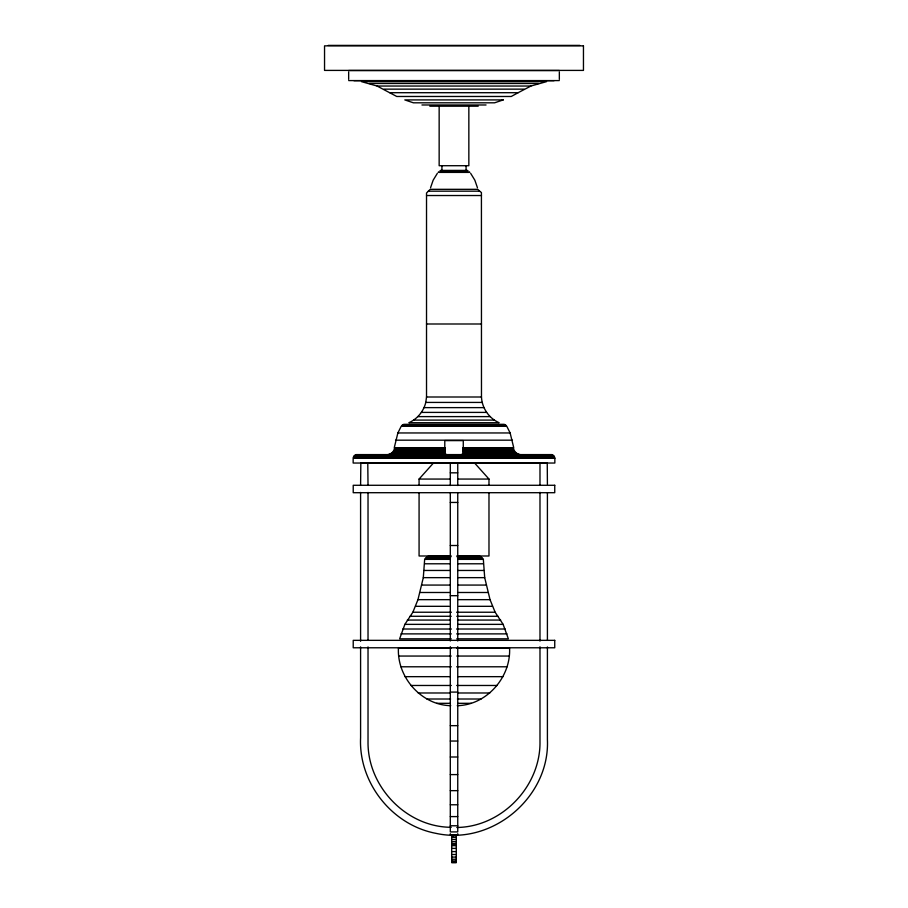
<?xml version="1.0" encoding="UTF-8"?>
<svg xmlns="http://www.w3.org/2000/svg" width="908" height="908" viewBox="0 0 908 908"><rect width="100%" height="100%" fill="white"/><g stroke="black" fill="none" stroke-linecap="round" stroke-linejoin="round"><path stroke-width="1.36" d="M451.265 638.823L399.634 638.823L404.877 624.364L412.868 612.23L417.964 599.655L423.298 577.647L424.66 559.362L450.311 559.362M457.235 705.675C486.62 705.13 510.966 677.311 509.581 648.267L456.792 648.267M425.784 402.426L426.522 397L426.522 193.018L428.372 191.168L479.628 191.168L481.422 192.541L481.478 397C481.955 408.033 488.981 418.327 499.116 422.719L408.884 422.719C417.283 419.019 423.65 411.347 425.784 402.426L482.216 402.426M462.728 447.678L513.735 447.678L510.126 432.957L506.732 426.158L401.268 426.158L397.874 432.957L394.265 447.678L445.272 447.678M430.54 187.752L433.15 180.204L437.327 173.394M360.839 462.898L360.589 485.428M419.076 484.656L419.076 479.061L433.559 462.898M428.372 191.168L430.222 189.318L477.778 189.318L479.628 191.168M518.139 92.707L530.919 86.033L546.514 81.641L361.486 81.641L377.081 86.033L396.739 96.475L511.261 96.475L518.139 92.707L389.861 92.707M456.803 827.483C501.874 826.938 540.759 786.362 539.988 741.416L539.988 646.78M328.174 45.4L579.826 45.4M348.661 70.54L559.339 70.54M348.661 80.585L559.339 80.585M353.938 80.676L554.062 80.676M369.386 83.479L538.614 83.479M377.081 86.033L530.919 86.033M384.027 89.143L523.973 89.143M421.948 104.976L486.052 104.976M429.813 106.191L478.187 106.191M445.374 171.748L446.112 171.748M446.895 171.748L461.105 171.748M461.888 171.748L462.626 171.748M438.337 172.145L469.663 172.145M438.337 172.395L469.663 172.395M426.522 195.526L481.478 195.526M426.522 323.997L481.478 323.997M426.522 397L481.478 397M424.059 407.624L483.941 407.624M421.403 412.402L486.597 412.402M417.896 416.613L490.104 416.613M413.673 420.098L494.327 420.098M403.685 424.411L504.315 424.411M403.095 424.592L504.905 424.592M402.55 424.865L505.45 424.865M402.051 425.228L505.949 425.228M401.62 425.659L506.38 425.659M397.874 432.957L510.126 432.957M395.525 440.176L512.475 440.176M394.004 449.04L445.226 449.04M462.774 449.04L513.996 449.04M393.505 450.345L445.158 450.345M462.842 450.345L514.495 450.345M392.778 451.526L445.045 451.526M462.955 451.526L515.222 451.526M391.836 452.559L444.909 452.559M463.091 452.559L516.164 452.559M390.735 453.398L444.75 453.398M463.25 453.398L517.265 453.398M389.487 454.023L445.896 454.023M462.104 454.023L518.513 454.023M388.147 454.409L445.726 454.409M462.274 454.409L519.853 454.409M356.186 454.602L551.814 454.602M355.482 454.829L552.518 454.829M354.835 455.169L553.165 455.169M354.256 455.634L553.744 455.634M353.791 456.213L554.209 456.213M353.439 456.86L554.561 456.86M353.223 457.575L554.777 457.575M360.589 462.898L457.745 462.898L457.745 485.519M458.279 462.898L547.411 462.898M450.3 472.83L457.745 472.83M419.076 479.061L449.642 479.061M458.404 479.061L488.981 479.061L488.981 484.656M450.3 502.442L457.745 502.442M450.3 545.504L457.745 545.504M429.405 555.821L450.867 555.821M457.133 555.821L478.595 555.821M450.799 556.002L419.076 555.991L419.076 493.044M457.201 556.002L488.981 555.991L488.981 493.044M427.895 556.32L450.72 556.32M457.28 556.32L480.105 556.32M427.248 556.706L450.64 556.706M457.36 556.706L480.752 556.706M426.624 557.171L450.561 557.171M457.439 557.171L481.376 557.171M426.034 557.682L450.493 557.682M457.507 557.682L481.966 557.682M425.5 558.227L450.425 558.227M457.575 558.227L482.5 558.227M425.035 558.795L450.357 558.795M457.643 558.795L482.965 558.795M457.689 559.362L483.34 559.362L484.702 577.647L490.036 599.655L495.132 612.23L503.123 624.364L508.366 638.823L456.735 638.823M424.626 563.789L450.311 563.789M457.689 563.789L483.374 563.789M424.218 570.462L450.266 570.462M457.734 570.462L483.782 570.462M423.298 577.647L450.141 577.647M457.859 577.647L484.702 577.647M421.914 585.07L449.971 585.07M458.029 585.07L486.086 585.07M420.109 592.493L449.744 592.493M458.256 592.493L487.891 592.493M450.3 595.682L457.745 595.682M417.964 599.655L449.471 599.655M458.529 599.655L490.036 599.655M415.535 606.317L449.165 606.317M458.835 606.317L492.465 606.317M412.868 612.23L451.412 612.23M456.588 612.23L495.132 612.23M410.03 616.282L451.242 616.282M456.758 616.282L497.97 616.282M407.329 620.062L450.481 620.062M457.519 620.062L500.671 620.062M404.877 624.364L450.3 624.364M457.7 624.364L503.123 624.364M402.743 629.017L451.424 629.017M456.576 629.017L505.257 629.017M400.984 633.886L451.333 633.886M456.667 633.886L507.016 633.886M451.208 648.267L398.419 648.267C397.034 677.311 421.38 705.13 450.765 705.675M398.748 656.053L451.219 656.053M456.781 656.053L509.252 656.053M400.905 666.79L451.333 666.79M456.667 666.79L507.095 666.79M405.013 676.664L450.311 676.664M457.689 676.664L502.987 676.664M410.87 685.472L451.287 685.472M456.713 685.472L497.13 685.472M450.3 692.089L457.745 692.089M418.236 692.986L449.505 692.986M458.495 692.986L489.764 692.986M426.908 699.012L450.595 699.012M457.405 699.012L481.092 699.012M436.669 703.314L449.676 703.314M458.324 703.314L471.331 703.314M450.3 725.662L457.745 725.662M450.3 741.041L457.745 741.041M450.3 757L457.745 757M450.3 774.603L457.745 774.603M450.3 790.652L457.745 790.652M450.3 804.772L457.745 804.772M450.3 816.598L457.745 816.598M450.3 825.769L457.745 825.769M454.023 834.679L450.3 834.679L450.3 833.737M451.685 835.598L456.315 835.598M451.685 835.757L454 835.757M451.685 837.403L456.315 837.403M451.685 839.491L456.315 839.491M451.685 841.637L456.315 841.637M451.685 843.543L456.315 843.543M451.685 844.973L456.315 844.973M451.685 845.643L456.315 845.643M451.685 848.39L456.315 848.39M451.685 851.59L456.315 851.59M451.685 854.507L456.315 854.507M451.685 857.084L456.315 857.084M451.685 859.24L456.315 859.24M451.685 860.932L456.315 860.932M451.685 862.067L456.315 862.067M451.685 862.464L456.315 862.464M451.253 827.29C406.239 827.222 367.399 786.419 368.024 741.677L368.024 646.905M474.487 462.898L488.981 479.061M367.774 462.898L368.024 485.428M470.673 173.394L474.85 180.204L477.46 187.752M547.252 462.898L547.411 484.327M559.339 71.914L559.339 79.359M547.411 492.635L547.411 639.924M547.411 646.961L547.411 739.657C550.021 797.122 492.113 845.825 435.908 833.34C391.825 825.02 358.456 782.469 360.589 737.716L360.589 646.871M539.988 462.898L539.988 485.315M539.988 492.306L539.988 641.116M468.846 106.361L468.846 165.71L439.154 165.71L439.154 106.361M466.076 165.71L466.076 170.534M463.273 454.533L463.273 440.607L444.784 440.607L444.784 454.533M457.745 492.567L457.745 640.991M457.745 646.655L457.745 831.91L450.3 831.91L450.3 646.655M457.745 833.737L457.745 834.679M450.3 462.898L450.3 485.519M450.3 492.567L450.3 640.991M441.924 165.71L441.924 170.534M368.024 492.431L368.024 639.924M360.589 492.431L360.589 641.286M348.661 71.914L348.661 79.359M467.699 170.545L440.301 170.545L467.699 170.545M503.202 99.914L494.599 102.808L413.401 102.808L404.798 99.914L503.202 99.914M583.458 45.854L324.542 45.854L324.542 70.404L583.458 70.404L583.458 45.854M554.845 458.313L353.155 458.313L353.155 463.035L554.845 463.035L554.845 458.313M554.743 485.281L353.223 485.281L353.223 492.704L554.743 492.704L554.743 485.281M554.743 640.344L353.223 640.344L353.223 647.779L554.743 647.779L554.743 640.344M456.315 835.144L451.685 835.144L451.685 862.6L456.315 862.6L456.315 835.144"/></g></svg>
